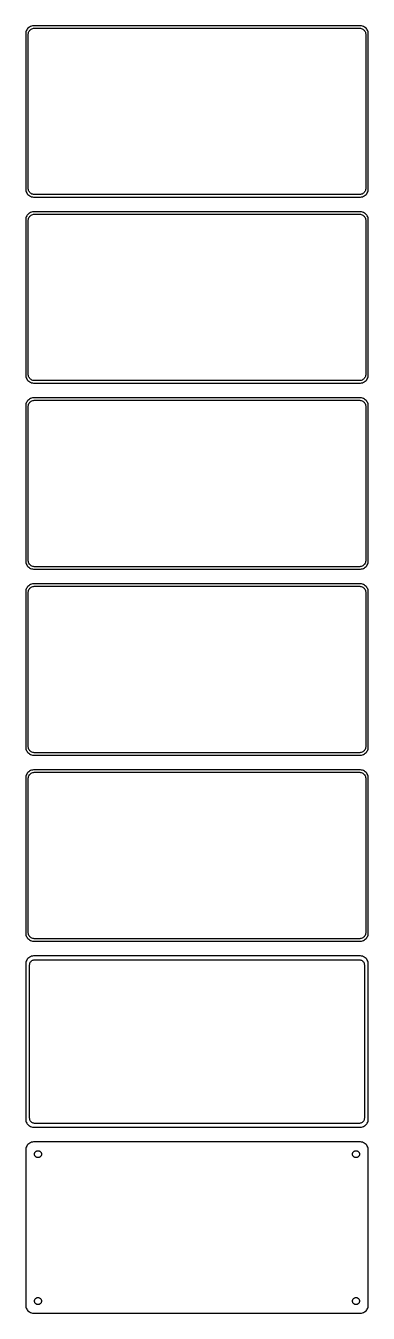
# Model space of a CAD drawing. Header units: metres. Extents: x -105 to 105, y 1658 to 3358.
# Drawn here: x -105 to 105, y 1658 to 2446 of the extents above; entities that cross this region are included whole.
import ezdxf

# ---------------------------------------------------------------- set-up
doc = ezdxf.new("R2010")
doc.units = ezdxf.units.M

msp = doc.modelspace()

# ---------------------------------------------------------------- linework, layer by layer
for p, q in [((-102.129, 2446.02), (-102.679, 2445.72)), ((-101.545, 2446.26), (-102.129, 2446.02)), ((-100.937, 2446.41), (-101.545, 2446.26)), ((-100.314, 2446.49), (-100.937, 2446.41)), ((100.314, 2446.49), (-100.314, 2446.49)), ((100.937, 2446.41), (100.314, 2446.49)), ((101.545, 2446.26), (100.937, 2446.41)), ((102.129, 2446.02), (101.545, 2446.26)), ((102.679, 2445.72), (102.129, 2446.02)), ((-104.961, 2442.13), (-105, 2441.5)), ((-105, 2441.5), (-105, 2346.5)), ((-104.843, 2442.74), (-104.961, 2442.13)), ((-104.649, 2443.34), (-104.843, 2442.74)), ((-104.382, 2443.91), (-104.649, 2443.34)), ((-104.045, 2444.44), (-104.382, 2443.91)), ((-103.645, 2444.92), (-104.045, 2444.44)), ((-103.187, 2445.35), (-103.645, 2444.92)), ((-103.5, 2441), (-103.468, 2441.5)), ((-103.5, 2347), (-103.5, 2441)), ((-103.468, 2441.5), (-103.374, 2441.99)), ((-103.374, 2441.99), (-103.219, 2442.47)), ((-103.219, 2442.47), (-103.005, 2442.93)), ((-102.679, 2445.72), (-103.187, 2445.35)), ((-103.005, 2442.93), (-102.736, 2443.35)), ((-102.736, 2443.35), (-102.416, 2443.74)), ((-102.416, 2443.74), (-102.05, 2444.08)), ((-102.05, 2444.08), (-101.643, 2444.38)), ((-101.643, 2444.38), (-101.203, 2444.62)), ((-101.203, 2444.62), (-100.736, 2444.8)), ((-100.736, 2444.8), (-100.25, 2444.93)), ((-100.25, 2444.93), (-99.7512, 2444.99)), ((-99.7512, 2444.99), (99.7512, 2444.99)), ((99.7512, 2444.99), (100.25, 2444.93)), ((100.25, 2444.93), (100.736, 2444.8)), ((100.736, 2444.8), (101.203, 2444.62)), ((101.203, 2444.62), (101.643, 2444.38)), ((101.643, 2444.38), (102.05, 2444.08)), ((102.05, 2444.08), (102.416, 2443.74)), ((102.416, 2443.74), (102.736, 2443.35)), ((103.187, 2445.35), (102.679, 2445.72)), ((102.736, 2443.35), (103.005, 2442.93)), ((103.005, 2442.93), (103.219, 2442.47)), ((103.645, 2444.92), (103.187, 2445.35)), ((103.219, 2442.47), (103.374, 2441.99)), ((103.374, 2441.99), (103.468, 2441.5)), ((103.468, 2441.5), (103.5, 2441)), ((103.5, 2441), (103.5, 2347)), ((104.045, 2444.44), (103.645, 2444.92)), ((104.382, 2443.91), (104.045, 2444.44)), ((104.649, 2443.34), (104.382, 2443.91)), ((104.843, 2442.74), (104.649, 2443.34)), ((104.961, 2442.13), (104.843, 2442.74)), ((105, 2441.5), (104.961, 2442.13)), ((105, 2346.5), (105, 2441.5)), ((-105, 2346.5), (-104.961, 2345.87)), ((-104.961, 2345.87), (-104.843, 2345.26)), ((-104.843, 2345.26), (-104.649, 2344.66)), ((-104.649, 2344.66), (-104.382, 2344.09)), ((-104.382, 2344.09), (-104.045, 2343.56)), ((-104.045, 2343.56), (-103.645, 2343.08)), ((-103.468, 2346.5), (-103.5, 2347)), ((-103.374, 2346.01), (-103.468, 2346.5)), ((-103.219, 2345.53), (-103.374, 2346.01)), ((-103.005, 2345.07), (-103.219, 2345.53)), ((-102.736, 2344.65), (-103.005, 2345.07)), ((-102.416, 2344.26), (-102.736, 2344.65)), ((-102.05, 2343.92), (-102.416, 2344.26)), ((-101.643, 2343.62), (-102.05, 2343.92)), ((-101.203, 2343.38), (-101.643, 2343.62)), ((-100.736, 2343.2), (-101.203, 2343.38)), ((101.203, 2343.38), (100.736, 2343.2)), ((101.643, 2343.62), (101.203, 2343.38)), ((102.05, 2343.92), (101.643, 2343.62)), ((102.416, 2344.26), (102.05, 2343.92)), ((102.736, 2344.65), (102.416, 2344.26)), ((103.005, 2345.07), (102.736, 2344.65)), ((103.219, 2345.53), (103.005, 2345.07)), ((103.374, 2346.01), (103.219, 2345.53)), ((103.468, 2346.5), (103.374, 2346.01)), ((103.5, 2347), (103.468, 2346.5)), ((103.645, 2343.08), (104.045, 2343.56)), ((104.045, 2343.56), (104.382, 2344.09)), ((104.382, 2344.09), (104.649, 2344.66)), ((104.649, 2344.66), (104.843, 2345.26)), ((104.843, 2345.26), (104.961, 2345.87)), ((104.961, 2345.87), (105, 2346.5)), ((-103.645, 2343.08), (-103.187, 2342.65)), ((-103.187, 2342.65), (-102.679, 2342.28)), ((-102.679, 2342.28), (-102.129, 2341.98)), ((-102.129, 2341.98), (-101.545, 2341.74)), ((-101.545, 2341.74), (-100.937, 2341.59)), ((-100.937, 2341.59), (-100.314, 2341.51)), ((-100.25, 2343.07), (-100.736, 2343.2)), ((-100.314, 2341.51), (100.314, 2341.51)), ((-99.7512, 2343.01), (-100.25, 2343.07)), ((99.7512, 2343.01), (-99.7512, 2343.01)), ((100.25, 2343.07), (99.7512, 2343.01)), ((100.736, 2343.2), (100.25, 2343.07)), ((100.314, 2341.51), (100.937, 2341.59)), ((100.937, 2341.59), (101.545, 2341.74)), ((101.545, 2341.74), (102.129, 2341.98)), ((102.129, 2341.98), (102.679, 2342.28)), ((102.679, 2342.28), (103.187, 2342.65)), ((103.187, 2342.65), (103.645, 2343.08)), ((-104.961, 2328.13), (-105, 2327.5)), ((-105, 2327.5), (-105, 2232.5)), ((-104.843, 2328.74), (-104.961, 2328.13)), ((-104.649, 2329.34), (-104.843, 2328.74)), ((-104.382, 2329.91), (-104.649, 2329.34)), ((-104.045, 2330.44), (-104.382, 2329.91)), ((-103.645, 2330.92), (-104.045, 2330.44)), ((-103.187, 2331.35), (-103.645, 2330.92)), ((-103.5, 2327), (-103.468, 2327.5)), ((-103.468, 2327.5), (-103.374, 2327.99)), ((-103.374, 2327.99), (-103.219, 2328.47)), ((-103.219, 2328.47), (-103.005, 2328.93)), ((-102.679, 2331.72), (-103.187, 2331.35)), ((-103.005, 2328.93), (-102.736, 2329.35)), ((-102.736, 2329.35), (-102.416, 2329.74)), ((-102.129, 2332.02), (-102.679, 2331.72)), ((-102.416, 2329.74), (-102.05, 2330.08)), ((-101.545, 2332.26), (-102.129, 2332.02)), ((-102.05, 2330.08), (-101.643, 2330.38)), ((-101.643, 2330.38), (-101.203, 2330.62)), ((-100.937, 2332.41), (-101.545, 2332.26)), ((-101.203, 2330.62), (-100.736, 2330.8)), ((-100.314, 2332.49), (-100.937, 2332.41)), ((-100.736, 2330.8), (-100.25, 2330.93)), ((100.314, 2332.49), (-100.314, 2332.49)), ((-100.25, 2330.93), (-99.7512, 2330.99)), ((-99.7512, 2330.99), (99.7512, 2330.99)), ((99.7512, 2330.99), (100.25, 2330.93)), ((100.25, 2330.93), (100.736, 2330.8)), ((100.937, 2332.41), (100.314, 2332.49)), ((100.736, 2330.8), (101.203, 2330.62)), ((101.545, 2332.26), (100.937, 2332.41)), ((101.203, 2330.62), (101.643, 2330.38)), ((102.129, 2332.02), (101.545, 2332.26)), ((101.643, 2330.38), (102.05, 2330.08)), ((102.05, 2330.08), (102.416, 2329.74)), ((102.679, 2331.72), (102.129, 2332.02)), ((102.416, 2329.74), (102.736, 2329.35)), ((103.187, 2331.35), (102.679, 2331.72)), ((102.736, 2329.35), (103.005, 2328.93)), ((103.005, 2328.93), (103.219, 2328.47)), ((103.645, 2330.92), (103.187, 2331.35)), ((103.219, 2328.47), (103.374, 2327.99)), ((103.374, 2327.99), (103.468, 2327.5)), ((103.468, 2327.5), (103.5, 2327)), ((104.045, 2330.44), (103.645, 2330.92)), ((104.382, 2329.91), (104.045, 2330.44)), ((104.649, 2329.34), (104.382, 2329.91)), ((104.843, 2328.74), (104.649, 2329.34)), ((104.961, 2328.13), (104.843, 2328.74)), ((105, 2327.5), (104.961, 2328.13)), ((105, 2232.5), (105, 2327.5)), ((-103.5, 2233), (-103.5, 2327)), ((103.5, 2327), (103.5, 2233)), ((-103.468, 2232.5), (-103.5, 2233)), ((103.5, 2233), (103.468, 2232.5)), ((-105, 2232.5), (-104.961, 2231.87)), ((-104.961, 2231.87), (-104.843, 2231.26)), ((-104.843, 2231.26), (-104.649, 2230.66)), ((-104.649, 2230.66), (-104.382, 2230.09)), ((-104.382, 2230.09), (-104.045, 2229.56)), ((-104.045, 2229.56), (-103.645, 2229.08)), ((-103.645, 2229.08), (-103.187, 2228.65)), ((-103.374, 2232.01), (-103.468, 2232.5)), ((-103.219, 2231.53), (-103.374, 2232.01)), ((-103.005, 2231.07), (-103.219, 2231.53)), ((-103.187, 2228.65), (-102.679, 2228.28)), ((-102.736, 2230.65), (-103.005, 2231.07)), ((-102.416, 2230.26), (-102.736, 2230.65)), ((-102.679, 2228.28), (-102.129, 2227.98)), ((-102.05, 2229.92), (-102.416, 2230.26)), ((-102.129, 2227.98), (-101.545, 2227.74)), ((-101.643, 2229.62), (-102.05, 2229.92)), ((-101.203, 2229.38), (-101.643, 2229.62)), ((-101.545, 2227.74), (-100.937, 2227.59)), ((-100.736, 2229.2), (-101.203, 2229.38)), ((-100.937, 2227.59), (-100.314, 2227.51)), ((-100.25, 2229.07), (-100.736, 2229.2)), ((-100.314, 2227.51), (100.314, 2227.51)), ((-99.7512, 2229.01), (-100.25, 2229.07)), ((99.7512, 2229.01), (-99.7512, 2229.01)), ((100.25, 2229.07), (99.7512, 2229.01)), ((100.736, 2229.2), (100.25, 2229.07)), ((100.314, 2227.51), (100.937, 2227.59)), ((101.203, 2229.38), (100.736, 2229.2)), ((100.937, 2227.59), (101.545, 2227.74)), ((101.643, 2229.62), (101.203, 2229.38)), ((101.545, 2227.74), (102.129, 2227.98)), ((102.05, 2229.92), (101.643, 2229.62)), ((102.416, 2230.26), (102.05, 2229.92)), ((102.129, 2227.98), (102.679, 2228.28)), ((102.736, 2230.65), (102.416, 2230.26)), ((102.679, 2228.28), (103.187, 2228.65)), ((103.005, 2231.07), (102.736, 2230.65)), ((103.219, 2231.53), (103.005, 2231.07)), ((103.187, 2228.65), (103.645, 2229.08)), ((103.374, 2232.01), (103.219, 2231.53)), ((103.468, 2232.5), (103.374, 2232.01)), ((103.645, 2229.08), (104.045, 2229.56)), ((104.045, 2229.56), (104.382, 2230.09)), ((104.382, 2230.09), (104.649, 2230.66)), ((104.649, 2230.66), (104.843, 2231.26)), ((104.843, 2231.26), (104.961, 2231.87)), ((104.961, 2231.87), (105, 2232.5)), ((-103.187, 2217.35), (-103.645, 2216.92)), ((-102.679, 2217.72), (-103.187, 2217.35)), ((-102.129, 2218.02), (-102.679, 2217.72)), ((-101.545, 2218.26), (-102.129, 2218.02)), ((-100.937, 2218.41), (-101.545, 2218.26)), ((-100.314, 2218.49), (-100.937, 2218.41)), ((100.314, 2218.49), (-100.314, 2218.49)), ((100.937, 2218.41), (100.314, 2218.49)), ((101.545, 2218.26), (100.937, 2218.41)), ((102.129, 2218.02), (101.545, 2218.26)), ((102.679, 2217.72), (102.129, 2218.02)), ((103.187, 2217.35), (102.679, 2217.72)), ((103.645, 2216.92), (103.187, 2217.35)), ((-104.961, 2214.13), (-105, 2213.5)), ((-105, 2213.5), (-105, 2118.5)), ((-104.843, 2214.74), (-104.961, 2214.13)), ((-104.649, 2215.34), (-104.843, 2214.74)), ((-104.382, 2215.91), (-104.649, 2215.34)), ((-104.045, 2216.44), (-104.382, 2215.91)), ((-103.645, 2216.92), (-104.045, 2216.44)), ((-103.5, 2213), (-103.468, 2213.5)), ((-103.5, 2119), (-103.5, 2213)), ((-103.468, 2213.5), (-103.374, 2213.99)), ((-103.374, 2213.99), (-103.219, 2214.47)), ((-103.219, 2214.47), (-103.005, 2214.93)), ((-103.005, 2214.93), (-102.736, 2215.35)), ((-102.736, 2215.35), (-102.416, 2215.74)), ((-102.416, 2215.74), (-102.05, 2216.08)), ((-102.05, 2216.08), (-101.643, 2216.38)), ((-101.643, 2216.38), (-101.203, 2216.62)), ((-101.203, 2216.62), (-100.736, 2216.8)), ((-100.736, 2216.8), (-100.25, 2216.93)), ((-100.25, 2216.93), (-99.7512, 2216.99)), ((-99.7512, 2216.99), (99.7512, 2216.99)), ((99.7512, 2216.99), (100.25, 2216.93)), ((100.25, 2216.93), (100.736, 2216.8)), ((100.736, 2216.8), (101.203, 2216.62)), ((101.203, 2216.62), (101.643, 2216.38)), ((101.643, 2216.38), (102.05, 2216.08)), ((102.05, 2216.08), (102.416, 2215.74)), ((102.416, 2215.74), (102.736, 2215.35)), ((102.736, 2215.35), (103.005, 2214.93)), ((103.005, 2214.93), (103.219, 2214.47)), ((103.219, 2214.47), (103.374, 2213.99)), ((103.374, 2213.99), (103.468, 2213.5)), ((103.468, 2213.5), (103.5, 2213)), ((103.5, 2213), (103.5, 2119)), ((104.045, 2216.44), (103.645, 2216.92)), ((104.382, 2215.91), (104.045, 2216.44)), ((104.649, 2215.34), (104.382, 2215.91)), ((104.843, 2214.74), (104.649, 2215.34)), ((104.961, 2214.13), (104.843, 2214.74)), ((105, 2213.5), (104.961, 2214.13)), ((105, 2118.5), (105, 2213.5)), ((-105, 2118.5), (-104.961, 2117.87)), ((-104.961, 2117.87), (-104.843, 2117.26)), ((-104.843, 2117.26), (-104.649, 2116.66)), ((-104.649, 2116.66), (-104.382, 2116.09)), ((-104.382, 2116.09), (-104.045, 2115.56)), ((-104.045, 2115.56), (-103.645, 2115.08)), ((-103.645, 2115.08), (-103.187, 2114.65)), ((-103.468, 2118.5), (-103.5, 2119)), ((-103.374, 2118.01), (-103.468, 2118.5)), ((-103.219, 2117.53), (-103.374, 2118.01)), ((-103.005, 2117.07), (-103.219, 2117.53)), ((-103.187, 2114.65), (-102.679, 2114.28)), ((-102.736, 2116.65), (-103.005, 2117.07)), ((-102.416, 2116.26), (-102.736, 2116.65)), ((-102.05, 2115.92), (-102.416, 2116.26)), ((-101.643, 2115.62), (-102.05, 2115.92)), ((-101.203, 2115.38), (-101.643, 2115.62)), ((-100.736, 2115.2), (-101.203, 2115.38)), ((-100.25, 2115.07), (-100.736, 2115.2)), ((-99.7512, 2115.01), (-100.25, 2115.07)), ((99.7512, 2115.01), (-99.7512, 2115.01)), ((100.25, 2115.07), (99.7512, 2115.01)), ((100.736, 2115.2), (100.25, 2115.07)), ((101.203, 2115.38), (100.736, 2115.2)), ((101.643, 2115.62), (101.203, 2115.38)), ((102.05, 2115.92), (101.643, 2115.62)), ((102.416, 2116.26), (102.05, 2115.92)), ((102.736, 2116.65), (102.416, 2116.26)), ((102.679, 2114.28), (103.187, 2114.65)), ((103.005, 2117.07), (102.736, 2116.65)), ((103.219, 2117.53), (103.005, 2117.07)), ((103.187, 2114.65), (103.645, 2115.08)), ((103.374, 2118.01), (103.219, 2117.53)), ((103.468, 2118.5), (103.374, 2118.01)), ((103.5, 2119), (103.468, 2118.5)), ((103.645, 2115.08), (104.045, 2115.56)), ((104.045, 2115.56), (104.382, 2116.09)), ((104.382, 2116.09), (104.649, 2116.66)), ((104.649, 2116.66), (104.843, 2117.26)), ((104.843, 2117.26), (104.961, 2117.87)), ((104.961, 2117.87), (105, 2118.5)), ((-102.679, 2114.28), (-102.129, 2113.98)), ((-102.129, 2113.98), (-101.545, 2113.74)), ((-101.545, 2113.74), (-100.937, 2113.59)), ((-100.937, 2113.59), (-100.314, 2113.51)), ((-100.314, 2113.51), (100.314, 2113.51)), ((100.314, 2113.51), (100.937, 2113.59)), ((100.937, 2113.59), (101.545, 2113.74)), ((101.545, 2113.74), (102.129, 2113.98)), ((102.129, 2113.98), (102.679, 2114.28)), ((-104.961, 2100.13), (-105, 2099.5)), ((-105, 2099.5), (-105, 2004.5)), ((-104.843, 2100.74), (-104.961, 2100.13)), ((-104.649, 2101.34), (-104.843, 2100.74)), ((-104.382, 2101.91), (-104.649, 2101.34)), ((-104.045, 2102.44), (-104.382, 2101.91)), ((-103.645, 2102.92), (-104.045, 2102.44)), ((-103.187, 2103.35), (-103.645, 2102.92)), ((-103.5, 2099), (-103.468, 2099.5)), ((-103.5, 2005), (-103.5, 2099)), ((-103.468, 2099.5), (-103.374, 2099.99)), ((-103.374, 2099.99), (-103.219, 2100.47)), ((-103.219, 2100.47), (-103.005, 2100.93)), ((-102.679, 2103.72), (-103.187, 2103.35)), ((-103.005, 2100.93), (-102.736, 2101.35)), ((-102.736, 2101.35), (-102.416, 2101.74)), ((-102.129, 2104.02), (-102.679, 2103.72)), ((-102.416, 2101.74), (-102.05, 2102.08)), ((-101.545, 2104.26), (-102.129, 2104.02)), ((-102.05, 2102.08), (-101.643, 2102.38)), ((-101.643, 2102.38), (-101.203, 2102.62)), ((-100.937, 2104.41), (-101.545, 2104.26)), ((-101.203, 2102.62), (-100.736, 2102.8)), ((-100.314, 2104.49), (-100.937, 2104.41)), ((-100.736, 2102.8), (-100.25, 2102.93)), ((100.314, 2104.49), (-100.314, 2104.49)), ((-100.25, 2102.93), (-99.7512, 2102.99)), ((-99.7512, 2102.99), (99.7512, 2102.99)), ((99.7512, 2102.99), (100.25, 2102.93)), ((100.25, 2102.93), (100.736, 2102.8)), ((100.937, 2104.41), (100.314, 2104.49)), ((100.736, 2102.8), (101.203, 2102.62)), ((101.545, 2104.26), (100.937, 2104.41)), ((101.203, 2102.62), (101.643, 2102.38)), ((102.129, 2104.02), (101.545, 2104.26)), ((101.643, 2102.38), (102.05, 2102.08)), ((102.05, 2102.08), (102.416, 2101.74)), ((102.679, 2103.72), (102.129, 2104.02)), ((102.416, 2101.74), (102.736, 2101.35)), ((103.187, 2103.35), (102.679, 2103.72)), ((102.736, 2101.35), (103.005, 2100.93)), ((103.005, 2100.93), (103.219, 2100.47)), ((103.645, 2102.92), (103.187, 2103.35)), ((103.219, 2100.47), (103.374, 2099.99)), ((103.374, 2099.99), (103.468, 2099.5)), ((103.468, 2099.5), (103.5, 2099)), ((103.5, 2099), (103.5, 2005)), ((104.045, 2102.44), (103.645, 2102.92)), ((104.382, 2101.91), (104.045, 2102.44)), ((104.649, 2101.34), (104.382, 2101.91)), ((104.843, 2100.74), (104.649, 2101.34)), ((104.961, 2100.13), (104.843, 2100.74)), ((105, 2099.5), (104.961, 2100.13)), ((105, 2004.5), (105, 2099.5)), ((-105, 2004.5), (-104.961, 2003.87)), ((-103.468, 2004.5), (-103.5, 2005)), ((-103.374, 2004.01), (-103.468, 2004.5)), ((-103.219, 2003.53), (-103.374, 2004.01)), ((103.374, 2004.01), (103.219, 2003.53)), ((103.468, 2004.5), (103.374, 2004.01)), ((103.5, 2005), (103.468, 2004.5)), ((104.961, 2003.87), (105, 2004.5)), ((-104.961, 2003.87), (-104.843, 2003.26)), ((-104.843, 2003.26), (-104.649, 2002.66)), ((-104.649, 2002.66), (-104.382, 2002.09)), ((-104.382, 2002.09), (-104.045, 2001.56)), ((-104.045, 2001.56), (-103.645, 2001.08)), ((-103.645, 2001.08), (-103.187, 2000.65)), ((-103.005, 2003.07), (-103.219, 2003.53)), ((-103.187, 2000.65), (-102.679, 2000.28)), ((-102.736, 2002.65), (-103.005, 2003.07)), ((-102.416, 2002.26), (-102.736, 2002.65)), ((-102.679, 2000.28), (-102.129, 1999.98)), ((-102.05, 2001.92), (-102.416, 2002.26)), ((-102.129, 1999.98), (-101.545, 1999.74)), ((-101.643, 2001.62), (-102.05, 2001.92)), ((-101.203, 2001.38), (-101.643, 2001.62)), ((-101.545, 1999.74), (-100.937, 1999.59)), ((-100.736, 2001.2), (-101.203, 2001.38)), ((-100.937, 1999.59), (-100.314, 1999.51)), ((-100.25, 2001.07), (-100.736, 2001.2)), ((-100.314, 1999.51), (100.314, 1999.51)), ((-99.7512, 2001.01), (-100.25, 2001.07)), ((99.7512, 2001.01), (-99.7512, 2001.01)), ((100.25, 2001.07), (99.7512, 2001.01)), ((100.736, 2001.2), (100.25, 2001.07)), ((100.314, 1999.51), (100.937, 1999.59)), ((101.203, 2001.38), (100.736, 2001.2)), ((100.937, 1999.59), (101.545, 1999.74)), ((101.643, 2001.62), (101.203, 2001.38)), ((101.545, 1999.74), (102.129, 1999.98)), ((102.05, 2001.92), (101.643, 2001.62)), ((102.416, 2002.26), (102.05, 2001.92)), ((102.129, 1999.98), (102.679, 2000.28)), ((102.736, 2002.65), (102.416, 2002.26)), ((102.679, 2000.28), (103.187, 2000.65)), ((103.005, 2003.07), (102.736, 2002.65)), ((103.219, 2003.53), (103.005, 2003.07)), ((103.187, 2000.65), (103.645, 2001.08)), ((103.645, 2001.08), (104.045, 2001.56)), ((104.045, 2001.56), (104.382, 2002.09)), ((104.382, 2002.09), (104.649, 2002.66)), ((104.649, 2002.66), (104.843, 2003.26)), ((104.843, 2003.26), (104.961, 2003.87)), ((-104.045, 1988.44), (-104.382, 1987.91)), ((-103.645, 1988.92), (-104.045, 1988.44)), ((-103.187, 1989.35), (-103.645, 1988.92)), ((-102.679, 1989.72), (-103.187, 1989.35)), ((-102.129, 1990.02), (-102.679, 1989.72)), ((-101.545, 1990.26), (-102.129, 1990.02)), ((-102.05, 1988.08), (-101.643, 1988.38)), ((-101.643, 1988.38), (-101.203, 1988.62)), ((-100.937, 1990.41), (-101.545, 1990.26)), ((-101.203, 1988.62), (-100.736, 1988.8)), ((-100.314, 1990.49), (-100.937, 1990.41)), ((-100.736, 1988.8), (-100.25, 1988.93)), ((100.314, 1990.49), (-100.314, 1990.49)), ((-100.25, 1988.93), (-99.7512, 1988.99)), ((-99.7512, 1988.99), (99.7512, 1988.99)), ((99.7512, 1988.99), (100.25, 1988.93)), ((100.25, 1988.93), (100.736, 1988.8)), ((100.937, 1990.41), (100.314, 1990.49)), ((100.736, 1988.8), (101.203, 1988.62)), ((101.545, 1990.26), (100.937, 1990.41)), ((101.203, 1988.62), (101.643, 1988.38)), ((102.129, 1990.02), (101.545, 1990.26)), ((101.643, 1988.38), (102.05, 1988.08)), ((102.679, 1989.72), (102.129, 1990.02)), ((103.187, 1989.35), (102.679, 1989.72)), ((103.645, 1988.92), (103.187, 1989.35)), ((104.045, 1988.44), (103.645, 1988.92)), ((104.382, 1987.91), (104.045, 1988.44)), ((-104.961, 1986.13), (-105, 1985.5)), ((-105, 1985.5), (-105, 1890.5)), ((-104.843, 1986.74), (-104.961, 1986.13)), ((-104.649, 1987.34), (-104.843, 1986.74)), ((-104.382, 1987.91), (-104.649, 1987.34)), ((-103.5, 1985), (-103.468, 1985.5)), ((-103.5, 1891), (-103.5, 1985)), ((-103.468, 1985.5), (-103.374, 1985.99)), ((-103.374, 1985.99), (-103.219, 1986.47)), ((-103.219, 1986.47), (-103.005, 1986.93)), ((-103.005, 1986.93), (-102.736, 1987.35)), ((-102.736, 1987.35), (-102.416, 1987.74)), ((-102.416, 1987.74), (-102.05, 1988.08)), ((102.05, 1988.08), (102.416, 1987.74)), ((102.416, 1987.74), (102.736, 1987.35)), ((102.736, 1987.35), (103.005, 1986.93)), ((103.005, 1986.93), (103.219, 1986.47)), ((103.219, 1986.47), (103.374, 1985.99)), ((103.374, 1985.99), (103.468, 1985.5)), ((103.468, 1985.5), (103.5, 1985)), ((103.5, 1985), (103.5, 1891)), ((104.649, 1987.34), (104.382, 1987.91)), ((104.843, 1986.74), (104.649, 1987.34)), ((104.961, 1986.13), (104.843, 1986.74)), ((105, 1985.5), (104.961, 1986.13)), ((105, 1890.5), (105, 1985.5)), ((-105, 1890.5), (-104.961, 1889.87)), ((-104.961, 1889.87), (-104.843, 1889.26)), ((-104.843, 1889.26), (-104.649, 1888.66)), ((-104.649, 1888.66), (-104.382, 1888.09)), ((-104.382, 1888.09), (-104.045, 1887.56)), ((-104.045, 1887.56), (-103.645, 1887.08)), ((-103.645, 1887.08), (-103.187, 1886.65)), ((-103.468, 1890.5), (-103.5, 1891)), ((-103.374, 1890.01), (-103.468, 1890.5)), ((-103.219, 1889.53), (-103.374, 1890.01)), ((-103.005, 1889.07), (-103.219, 1889.53)), ((-103.187, 1886.65), (-102.679, 1886.28)), ((-102.736, 1888.65), (-103.005, 1889.07)), ((-102.416, 1888.26), (-102.736, 1888.65)), ((-102.679, 1886.28), (-102.129, 1885.98)), ((-102.05, 1887.92), (-102.416, 1888.26)), ((-102.129, 1885.98), (-101.545, 1885.74)), ((-101.643, 1887.62), (-102.05, 1887.92)), ((-101.203, 1887.38), (-101.643, 1887.62)), ((-101.545, 1885.74), (-100.937, 1885.59)), ((-100.736, 1887.2), (-101.203, 1887.38)), ((-100.25, 1887.07), (-100.736, 1887.2)), ((-99.7512, 1887.01), (-100.25, 1887.07)), ((99.7512, 1887.01), (-99.7512, 1887.01)), ((100.25, 1887.07), (99.7512, 1887.01)), ((100.736, 1887.2), (100.25, 1887.07)), ((101.203, 1887.38), (100.736, 1887.2)), ((100.937, 1885.59), (101.545, 1885.74)), ((101.643, 1887.62), (101.203, 1887.38)), ((101.545, 1885.74), (102.129, 1885.98)), ((102.05, 1887.92), (101.643, 1887.62)), ((102.416, 1888.26), (102.05, 1887.92)), ((102.129, 1885.98), (102.679, 1886.28)), ((102.736, 1888.65), (102.416, 1888.26)), ((102.679, 1886.28), (103.187, 1886.65)), ((103.005, 1889.07), (102.736, 1888.65)), ((103.219, 1889.53), (103.005, 1889.07)), ((103.187, 1886.65), (103.645, 1887.08)), ((103.374, 1890.01), (103.219, 1889.53)), ((103.468, 1890.5), (103.374, 1890.01)), ((103.5, 1891), (103.468, 1890.5)), ((103.645, 1887.08), (104.045, 1887.56)), ((104.045, 1887.56), (104.382, 1888.09)), ((104.382, 1888.09), (104.649, 1888.66)), ((104.649, 1888.66), (104.843, 1889.26)), ((104.843, 1889.26), (104.961, 1889.87)), ((104.961, 1889.87), (105, 1890.5)), ((-100.937, 1885.59), (-100.314, 1885.51)), ((-100.314, 1885.51), (100.314, 1885.51)), ((100.314, 1885.51), (100.937, 1885.59)), ((-104.961, 1872.13), (-105, 1871.5)), ((-105, 1871.5), (-105, 1776.5)), ((-104.843, 1872.74), (-104.961, 1872.13)), ((-104.649, 1873.34), (-104.843, 1872.74)), ((-104.382, 1873.91), (-104.649, 1873.34)), ((-104.045, 1874.44), (-104.382, 1873.91)), ((-103.645, 1874.92), (-104.045, 1874.44)), ((-103.187, 1875.35), (-103.645, 1874.92)), ((-102.679, 1875.72), (-103.187, 1875.35)), ((-102.129, 1876.02), (-102.679, 1875.72)), ((-102.613, 1871), (-102.588, 1871.39)), ((-102.613, 1777), (-102.613, 1871)), ((-102.588, 1871.39), (-102.515, 1871.77)), ((-102.515, 1871.77), (-102.394, 1872.15)), ((-102.394, 1872.15), (-102.228, 1872.5)), ((-102.228, 1872.5), (-102.018, 1872.83)), ((-101.545, 1876.26), (-102.129, 1876.02)), ((-102.018, 1872.83), (-101.769, 1873.13)), ((-101.769, 1873.13), (-101.484, 1873.4)), ((-100.937, 1876.41), (-101.545, 1876.26)), ((-101.484, 1873.4), (-101.168, 1873.63)), ((-101.168, 1873.63), (-100.825, 1873.82)), ((-100.314, 1876.49), (-100.937, 1876.41)), ((-100.825, 1873.82), (-100.462, 1873.96)), ((-100.462, 1873.96), (-100.083, 1874.06)), ((100.314, 1876.49), (-100.314, 1876.49)), ((-100.083, 1874.06), (-99.6955, 1874.11)), ((-99.6955, 1874.11), (99.6955, 1874.11)), ((99.6955, 1874.11), (100.083, 1874.06)), ((100.083, 1874.06), (100.462, 1873.96)), ((100.937, 1876.41), (100.314, 1876.49)), ((100.462, 1873.96), (100.825, 1873.82)), ((100.825, 1873.82), (101.168, 1873.63)), ((101.545, 1876.26), (100.937, 1876.41)), ((101.168, 1873.63), (101.484, 1873.4)), ((101.484, 1873.4), (101.769, 1873.13)), ((102.129, 1876.02), (101.545, 1876.26)), ((101.769, 1873.13), (102.018, 1872.83)), ((102.018, 1872.83), (102.228, 1872.5)), ((102.679, 1875.72), (102.129, 1876.02)), ((102.228, 1872.5), (102.394, 1872.15)), ((102.394, 1872.15), (102.515, 1871.77)), ((102.515, 1871.77), (102.588, 1871.39)), ((102.588, 1871.39), (102.613, 1871)), ((102.613, 1871), (102.613, 1777)), ((103.187, 1875.35), (102.679, 1875.72)), ((103.645, 1874.92), (103.187, 1875.35)), ((104.045, 1874.44), (103.645, 1874.92)), ((104.382, 1873.91), (104.045, 1874.44)), ((104.649, 1873.34), (104.382, 1873.91)), ((104.843, 1872.74), (104.649, 1873.34)), ((104.961, 1872.13), (104.843, 1872.74)), ((105, 1871.5), (104.961, 1872.13)), ((105, 1776.5), (105, 1871.5)), ((-105, 1776.5), (-104.961, 1775.87)), ((-104.961, 1775.87), (-104.843, 1775.26)), ((-104.843, 1775.26), (-104.649, 1774.66)), ((-102.588, 1776.61), (-102.613, 1777)), ((-102.515, 1776.23), (-102.588, 1776.61)), ((-102.394, 1775.85), (-102.515, 1776.23)), ((-102.228, 1775.5), (-102.394, 1775.85)), ((-102.018, 1775.17), (-102.228, 1775.5)), ((102.228, 1775.5), (102.018, 1775.17)), ((102.394, 1775.85), (102.228, 1775.5)), ((102.515, 1776.23), (102.394, 1775.85)), ((102.588, 1776.61), (102.515, 1776.23)), ((102.613, 1777), (102.588, 1776.61)), ((104.649, 1774.66), (104.843, 1775.26)), ((104.843, 1775.26), (104.961, 1775.87)), ((104.961, 1775.87), (105, 1776.5)), ((-104.649, 1774.66), (-104.382, 1774.09)), ((-104.382, 1774.09), (-104.045, 1773.56)), ((-104.045, 1773.56), (-103.645, 1773.08)), ((-103.645, 1773.08), (-103.187, 1772.65)), ((-103.187, 1772.65), (-102.679, 1772.28)), ((-102.679, 1772.28), (-102.129, 1771.98)), ((-102.129, 1771.98), (-101.545, 1771.74)), ((-101.769, 1774.87), (-102.018, 1775.17)), ((-101.484, 1774.6), (-101.769, 1774.87)), ((-101.545, 1771.74), (-100.937, 1771.59)), ((-101.168, 1774.37), (-101.484, 1774.6)), ((-100.825, 1774.18), (-101.168, 1774.37)), ((-100.937, 1771.59), (-100.314, 1771.51)), ((-100.462, 1774.04), (-100.825, 1774.18)), ((-100.083, 1773.94), (-100.462, 1774.04)), ((-100.314, 1771.51), (100.314, 1771.51)), ((-99.6955, 1773.89), (-100.083, 1773.94)), ((99.6955, 1773.89), (-99.6955, 1773.89)), ((100.083, 1773.94), (99.6955, 1773.89)), ((100.462, 1774.04), (100.083, 1773.94)), ((100.314, 1771.51), (100.937, 1771.59)), ((100.825, 1774.18), (100.462, 1774.04)), ((101.168, 1774.37), (100.825, 1774.18)), ((100.937, 1771.59), (101.545, 1771.74)), ((101.484, 1774.6), (101.168, 1774.37)), ((101.769, 1774.87), (101.484, 1774.6)), ((101.545, 1771.74), (102.129, 1771.98)), ((102.018, 1775.17), (101.769, 1774.87)), ((102.129, 1771.98), (102.679, 1772.28)), ((102.679, 1772.28), (103.187, 1772.65)), ((103.187, 1772.65), (103.645, 1773.08)), ((103.645, 1773.08), (104.045, 1773.56)), ((104.045, 1773.56), (104.382, 1774.09)), ((104.382, 1774.09), (104.649, 1774.66)), ((-104.382, 1759.91), (-104.649, 1759.34)), ((-104.045, 1760.44), (-104.382, 1759.91)), ((-103.645, 1760.92), (-104.045, 1760.44)), ((-103.187, 1761.35), (-103.645, 1760.92)), ((-102.679, 1761.72), (-103.187, 1761.35)), ((-102.129, 1762.02), (-102.679, 1761.72)), ((-101.545, 1762.26), (-102.129, 1762.02)), ((-100.937, 1762.41), (-101.545, 1762.26)), ((-100.314, 1762.49), (-100.937, 1762.41)), ((100.314, 1762.49), (-100.314, 1762.49)), ((100.937, 1762.41), (100.314, 1762.49)), ((101.545, 1762.26), (100.937, 1762.41)), ((102.129, 1762.02), (101.545, 1762.26)), ((102.679, 1761.72), (102.129, 1762.02)), ((103.187, 1761.35), (102.679, 1761.72)), ((103.645, 1760.92), (103.187, 1761.35)), ((104.045, 1760.44), (103.645, 1760.92)), ((104.382, 1759.91), (104.045, 1760.44)), ((104.649, 1759.34), (104.382, 1759.91)), ((-104.961, 1758.13), (-105, 1757.5)), ((-105, 1757.5), (-105, 1662.5)), ((-104.843, 1758.74), (-104.961, 1758.13)), ((-104.649, 1759.34), (-104.843, 1758.74)), ((-99.6353, 1755), (-99.6185, 1755.27)), ((-99.6185, 1754.73), (-99.6353, 1755)), ((-99.6185, 1755.27), (-99.5682, 1755.53)), ((-99.5682, 1754.47), (-99.6185, 1754.73)), ((-99.5682, 1755.53), (-99.4853, 1755.79)), ((-99.4853, 1754.21), (-99.5682, 1754.47)), ((-99.4853, 1755.79), (-99.3712, 1756.03)), ((-99.3712, 1753.97), (-99.4853, 1754.21)), ((-99.3712, 1756.03), (-99.2275, 1756.26)), ((-99.2275, 1753.74), (-99.3712, 1753.97)), ((-99.2275, 1756.26), (-99.0566, 1756.46)), ((-99.0566, 1753.54), (-99.2275, 1753.74)), ((-99.0566, 1756.46), (-98.8611, 1756.65)), ((-98.8611, 1753.35), (-99.0566, 1753.54)), ((-98.8611, 1756.65), (-98.6441, 1756.8)), ((-98.6441, 1753.2), (-98.8611, 1753.35)), ((-98.6441, 1756.8), (-98.4092, 1756.93)), ((-98.4092, 1753.07), (-98.6441, 1753.2)), ((-98.4092, 1756.93), (-98.1598, 1757.03)), ((-98.1598, 1752.97), (-98.4092, 1753.07)), ((-98.1598, 1757.03), (-97.9001, 1757.1)), ((-97.9001, 1752.9), (-98.1598, 1752.97)), ((-97.9001, 1757.1), (-97.6341, 1757.13)), ((-97.6341, 1752.87), (-97.9001, 1752.9)), ((-97.6341, 1757.13), (-97.3659, 1757.13)), ((-97.3659, 1752.87), (-97.6341, 1752.87)), ((-97.3659, 1757.13), (-97.0999, 1757.1)), ((-97.0999, 1752.9), (-97.3659, 1752.87)), ((-97.0999, 1757.1), (-96.8401, 1757.03)), ((-96.8401, 1752.97), (-97.0999, 1752.9)), ((-96.8401, 1757.03), (-96.5908, 1756.93)), ((-96.5908, 1753.07), (-96.8401, 1752.97)), ((-96.5908, 1756.93), (-96.3559, 1756.8)), ((-96.3559, 1753.2), (-96.5908, 1753.07)), ((-96.3559, 1756.8), (-96.1389, 1756.65)), ((-96.1389, 1753.35), (-96.3559, 1753.2)), ((-96.1389, 1756.65), (-95.9434, 1756.46)), ((-95.9434, 1753.54), (-96.1389, 1753.35)), ((-95.9434, 1756.46), (-95.7725, 1756.26)), ((-95.7725, 1753.74), (-95.9434, 1753.54)), ((-95.7725, 1756.26), (-95.6288, 1756.03)), ((-95.6288, 1753.97), (-95.7725, 1753.74)), ((-95.6288, 1756.03), (-95.5146, 1755.79)), ((-95.5146, 1754.21), (-95.6288, 1753.97)), ((-95.5146, 1755.79), (-95.4318, 1755.53)), ((-95.4318, 1754.47), (-95.5146, 1754.21)), ((-95.4318, 1755.53), (-95.3815, 1755.27)), ((-95.3815, 1754.73), (-95.4318, 1754.47)), ((-95.3815, 1755.27), (-95.3647, 1755)), ((-95.3647, 1755), (-95.3815, 1754.73)), ((95.3647, 1755), (95.3815, 1755.27)), ((95.3815, 1754.73), (95.3647, 1755)), ((95.3815, 1755.27), (95.4318, 1755.53)), ((95.4318, 1754.47), (95.3815, 1754.73)), ((95.4318, 1755.53), (95.5146, 1755.79)), ((95.5146, 1754.21), (95.4318, 1754.47)), ((95.5146, 1755.79), (95.6288, 1756.03)), ((95.6288, 1753.97), (95.5146, 1754.21)), ((95.6288, 1756.03), (95.7725, 1756.26)), ((95.7725, 1753.74), (95.6288, 1753.97)), ((95.7725, 1756.26), (95.9434, 1756.46)), ((95.9434, 1753.54), (95.7725, 1753.74)), ((95.9434, 1756.46), (96.1389, 1756.65)), ((96.1389, 1753.35), (95.9434, 1753.54)), ((96.1389, 1756.65), (96.3559, 1756.8)), ((96.3559, 1753.2), (96.1389, 1753.35)), ((96.3559, 1756.8), (96.5908, 1756.93)), ((96.5908, 1753.07), (96.3559, 1753.2)), ((96.5908, 1756.93), (96.8401, 1757.03)), ((96.8401, 1752.97), (96.5908, 1753.07)), ((96.8401, 1757.03), (97.0999, 1757.1)), ((97.0999, 1752.9), (96.8401, 1752.97)), ((97.0999, 1757.1), (97.3659, 1757.13)), ((97.3659, 1752.87), (97.0999, 1752.9)), ((97.3659, 1757.13), (97.6341, 1757.13)), ((97.6341, 1752.87), (97.3659, 1752.87)), ((97.6341, 1757.13), (97.9001, 1757.1)), ((97.9001, 1752.9), (97.6341, 1752.87)), ((97.9001, 1757.1), (98.1598, 1757.03)), ((98.1598, 1752.97), (97.9001, 1752.9)), ((98.1598, 1757.03), (98.4092, 1756.93)), ((98.4092, 1753.07), (98.1598, 1752.97)), ((98.4092, 1756.93), (98.6441, 1756.8)), ((98.6441, 1753.2), (98.4092, 1753.07)), ((98.6441, 1756.8), (98.8611, 1756.65)), ((98.8611, 1753.35), (98.6441, 1753.2)), ((98.8611, 1756.65), (99.0566, 1756.46)), ((99.0566, 1753.54), (98.8611, 1753.35)), ((99.0566, 1756.46), (99.2275, 1756.26)), ((99.2275, 1753.74), (99.0566, 1753.54)), ((99.2275, 1756.26), (99.3712, 1756.03)), ((99.3712, 1753.97), (99.2275, 1753.74)), ((99.3712, 1756.03), (99.4853, 1755.79)), ((99.4853, 1754.21), (99.3712, 1753.97)), ((99.4853, 1755.79), (99.5682, 1755.53)), ((99.5682, 1754.47), (99.4853, 1754.21)), ((99.5682, 1755.53), (99.6185, 1755.27)), ((99.6185, 1754.73), (99.5682, 1754.47)), ((99.6185, 1755.27), (99.6353, 1755)), ((99.6353, 1755), (99.6185, 1754.73)), ((104.843, 1758.74), (104.649, 1759.34)), ((104.961, 1758.13), (104.843, 1758.74)), ((105, 1757.5), (104.961, 1758.13)), ((105, 1662.5), (105, 1757.5)), ((-99.6353, 1665), (-99.6185, 1665.27)), ((-99.6185, 1664.73), (-99.6353, 1665)), ((-99.6185, 1665.27), (-99.5682, 1665.53)), ((-99.5682, 1665.53), (-99.4853, 1665.79)), ((-99.4853, 1665.79), (-99.3712, 1666.03)), ((-99.3712, 1666.03), (-99.2275, 1666.26)), ((-99.2275, 1666.26), (-99.0566, 1666.46)), ((-99.0566, 1666.46), (-98.8611, 1666.65)), ((-98.8611, 1666.65), (-98.6441, 1666.8)), ((-98.6441, 1666.8), (-98.4092, 1666.93)), ((-98.4092, 1666.93), (-98.1598, 1667.03)), ((-98.1598, 1667.03), (-97.9001, 1667.1)), ((-97.9001, 1667.1), (-97.6341, 1667.13)), ((-97.6341, 1667.13), (-97.3659, 1667.13)), ((-97.3659, 1667.13), (-97.0999, 1667.1)), ((-97.0999, 1667.1), (-96.8401, 1667.03)), ((-96.8401, 1667.03), (-96.5908, 1666.93)), ((-96.5908, 1666.93), (-96.3559, 1666.8)), ((-96.3559, 1666.8), (-96.1389, 1666.65)), ((-96.1389, 1666.65), (-95.9434, 1666.46)), ((-95.9434, 1666.46), (-95.7725, 1666.26)), ((-95.7725, 1666.26), (-95.6288, 1666.03)), ((-95.6288, 1666.03), (-95.5146, 1665.79)), ((-95.5146, 1665.79), (-95.4318, 1665.53)), ((-95.4318, 1665.53), (-95.3815, 1665.27)), ((-95.3815, 1665.27), (-95.3647, 1665)), ((-95.3647, 1665), (-95.3815, 1664.73)), ((95.3647, 1665), (95.3815, 1665.27)), ((95.3815, 1664.73), (95.3647, 1665)), ((95.3815, 1665.27), (95.4318, 1665.53)), ((95.4318, 1665.53), (95.5146, 1665.79)), ((95.5146, 1665.79), (95.6288, 1666.03)), ((95.6288, 1666.03), (95.7725, 1666.26)), ((95.7725, 1666.26), (95.9434, 1666.46)), ((95.9434, 1666.46), (96.1389, 1666.65)), ((96.1389, 1666.65), (96.3559, 1666.8)), ((96.3559, 1666.8), (96.5908, 1666.93)), ((96.5908, 1666.93), (96.8401, 1667.03)), ((96.8401, 1667.03), (97.0999, 1667.1)), ((97.0999, 1667.1), (97.3659, 1667.13)), ((97.3659, 1667.13), (97.6341, 1667.13)), ((97.6341, 1667.13), (97.9001, 1667.1)), ((97.9001, 1667.1), (98.1598, 1667.03)), ((98.1598, 1667.03), (98.4092, 1666.93)), ((98.4092, 1666.93), (98.6441, 1666.8)), ((98.6441, 1666.8), (98.8611, 1666.65)), ((98.8611, 1666.65), (99.0566, 1666.46)), ((99.0566, 1666.46), (99.2275, 1666.26)), ((99.2275, 1666.26), (99.3712, 1666.03)), ((99.3712, 1666.03), (99.4853, 1665.79)), ((99.4853, 1665.79), (99.5682, 1665.53)), ((99.5682, 1665.53), (99.6185, 1665.27)), ((99.6185, 1665.27), (99.6353, 1665)), ((99.6353, 1665), (99.6185, 1664.73)), ((-105, 1662.5), (-104.961, 1661.87)), ((-104.961, 1661.87), (-104.843, 1661.26)), ((-104.843, 1661.26), (-104.649, 1660.66)), ((-104.649, 1660.66), (-104.382, 1660.09)), ((-104.382, 1660.09), (-104.045, 1659.56)), ((-104.045, 1659.56), (-103.645, 1659.08)), ((-103.645, 1659.08), (-103.187, 1658.65)), ((-103.187, 1658.65), (-102.679, 1658.28)), ((-102.679, 1658.28), (-102.129, 1657.98)), ((-102.129, 1657.98), (-101.545, 1657.74)), ((-101.545, 1657.74), (-100.937, 1657.59)), ((-100.937, 1657.59), (-100.314, 1657.51)), ((-100.314, 1657.51), (100.314, 1657.51)), ((-99.5682, 1664.47), (-99.6185, 1664.73)), ((-99.4853, 1664.21), (-99.5682, 1664.47)), ((-99.3712, 1663.97), (-99.4853, 1664.21)), ((-99.2275, 1663.74), (-99.3712, 1663.97)), ((-99.0566, 1663.54), (-99.2275, 1663.74)), ((-98.8611, 1663.35), (-99.0566, 1663.54)), ((-98.6441, 1663.2), (-98.8611, 1663.35)), ((-98.4092, 1663.07), (-98.6441, 1663.2)), ((-98.1598, 1662.97), (-98.4092, 1663.07)), ((-97.9001, 1662.9), (-98.1598, 1662.97)), ((-97.6341, 1662.87), (-97.9001, 1662.9)), ((-97.3659, 1662.87), (-97.6341, 1662.87)), ((-97.0999, 1662.9), (-97.3659, 1662.87)), ((-96.8401, 1662.97), (-97.0999, 1662.9)), ((-96.5908, 1663.07), (-96.8401, 1662.97)), ((-96.3559, 1663.2), (-96.5908, 1663.07)), ((-96.1389, 1663.35), (-96.3559, 1663.2)), ((-95.9434, 1663.54), (-96.1389, 1663.35)), ((-95.7725, 1663.74), (-95.9434, 1663.54)), ((-95.6288, 1663.97), (-95.7725, 1663.74)), ((-95.5146, 1664.21), (-95.6288, 1663.97)), ((-95.4318, 1664.47), (-95.5146, 1664.21)), ((-95.3815, 1664.73), (-95.4318, 1664.47)), ((95.4318, 1664.47), (95.3815, 1664.73)), ((95.5146, 1664.21), (95.4318, 1664.47)), ((95.6288, 1663.97), (95.5146, 1664.21)), ((95.7725, 1663.74), (95.6288, 1663.97)), ((95.9434, 1663.54), (95.7725, 1663.74)), ((96.1389, 1663.35), (95.9434, 1663.54)), ((96.3559, 1663.2), (96.1389, 1663.35)), ((96.5908, 1663.07), (96.3559, 1663.2)), ((96.8401, 1662.97), (96.5908, 1663.07)), ((97.0999, 1662.9), (96.8401, 1662.97)), ((97.3659, 1662.87), (97.0999, 1662.9)), ((97.6341, 1662.87), (97.3659, 1662.87)), ((97.9001, 1662.9), (97.6341, 1662.87)), ((98.1598, 1662.97), (97.9001, 1662.9)), ((98.4092, 1663.07), (98.1598, 1662.97)), ((98.6441, 1663.2), (98.4092, 1663.07)), ((98.8611, 1663.35), (98.6441, 1663.2)), ((99.0566, 1663.54), (98.8611, 1663.35)), ((99.2275, 1663.74), (99.0566, 1663.54)), ((99.3712, 1663.97), (99.2275, 1663.74)), ((99.4853, 1664.21), (99.3712, 1663.97)), ((99.5682, 1664.47), (99.4853, 1664.21)), ((99.6185, 1664.73), (99.5682, 1664.47)), ((100.314, 1657.51), (100.937, 1657.59)), ((100.937, 1657.59), (101.545, 1657.74)), ((101.545, 1657.74), (102.129, 1657.98)), ((102.129, 1657.98), (102.679, 1658.28)), ((102.679, 1658.28), (103.187, 1658.65)), ((103.187, 1658.65), (103.645, 1659.08)), ((103.645, 1659.08), (104.045, 1659.56)), ((104.045, 1659.56), (104.382, 1660.09)), ((104.382, 1660.09), (104.649, 1660.66)), ((104.649, 1660.66), (104.843, 1661.26)), ((104.843, 1661.26), (104.961, 1661.87)), ((104.961, 1661.87), (105, 1662.5))]:
    msp.add_line(p, q)

doc.saveas('drawing.dxf')
